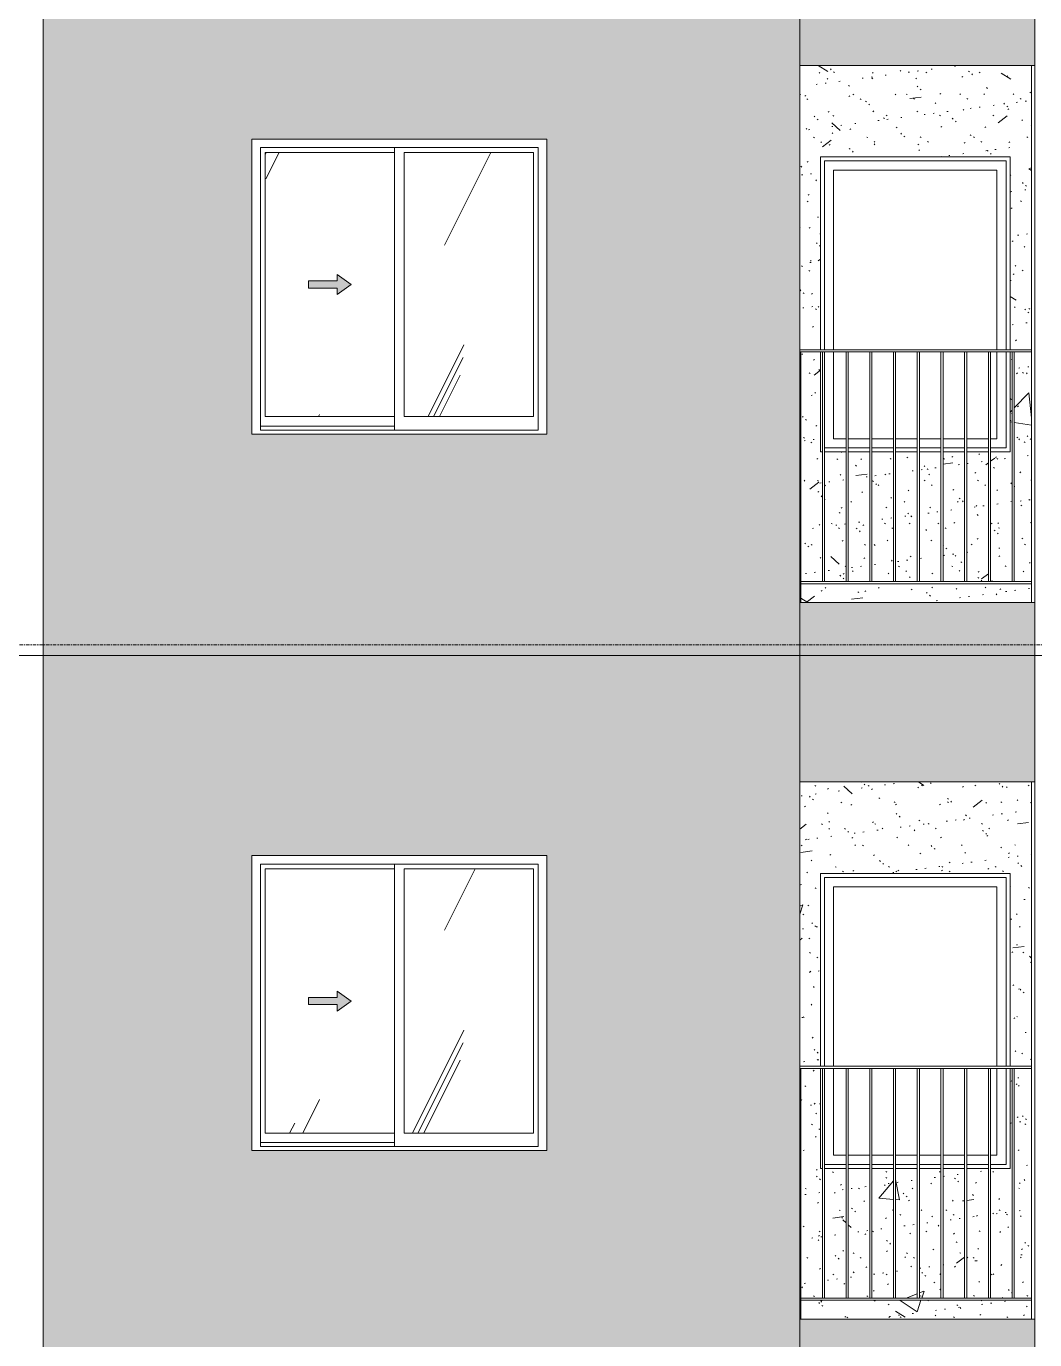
# Model space of a CAD drawing. Header units: millimetres. Extents: x -134153 to 99383, y -5233 to 35400.
# Drawn here: x 56489 to 61274, y 19302 to 25535 of the extents above; entities that cross this region are included whole.
import ezdxf

# ---------------------------------------------------------------- set-up
doc = ezdxf.new("R2010")
doc.units = ezdxf.units.MM
doc.linetypes.add('1 NÉT CALL OUT', pattern=[6, 3, -3])
doc.linetypes.add('Centre', pattern=[31.75, 6.35, -4.7625, 15.875, -4.7625])
for name, color, linetype, lineweight in [('0-2', 250, 'Continuous', 5), ('A-DETL-GENF', 92, 'Continuous', 9), ('A-DETL-GENF-1', 92, '1 NÉT CALL OUT', 9), ('A-FLOR-HRAL-1', 253, 'Continuous', 9), ('A-FLOR-LEVL-2', 51, 'Centre', 9), ('A-GLAZ', 151, 'Continuous', 9), ('A-GLAZ-1', 253, 'Continuous', 9), ('A-GLAZ-2', 7, 'Continuous', 9), ('A-GLAZ-3', 7, '1 NÉT CALL OUT', 9), ('A-WALL', 113, 'Continuous', 9), ('A-WALL-PATT-1', 9, 'Continuous', 9), ('A-WALL-PATT-2', 111, 'Continuous', 5), ('I-WALL', 2, 'Continuous', 9), ('I-WALL-1', 7, 'Continuous', 9), ('S-COLS-1', 7, 'Continuous', 9)]:
    doc.layers.add(name, color=color, linetype=linetype, lineweight=lineweight)
pattern_1 = [(50, (82572.6, 0), (1165.978, -102.01), [121.92, -1341.12]), (355, (82572.6, 0), (-225.554, 1222.763), [97.536, -1072.896]), (100.451, (82669.8, -8.5), (940.433, 1120.746), [103.616, -1139.776]), (46.184, (82572.6, 325.1), (1734.906, -269.074), [182.88, -2011.68]), (96.636, (82717.2, 302.7), (1519.38, 1583.54), [155.42, -1709.665]), (351.184, (82572.6, 325.1), (1519.39, 1583.52), [146.3, -1609.34]), (21, (82735.2, 243.8), (970.332, -654.498), [121.92, -1341.12]), (326, (82735.2, 243.8), (395.533, 1178.804), [97.536, -1072.896]), (71.451, (82816, 189.3), (1365.87, 524.296), [103.616, -1139.776]), (37.5, (82572.62, 0), (19.767, 541.1527), [53.645, -1006.246, 53.645, -1035.507, -1076.96]), (37.5, (82572.62, 0), (19.767, 541.1527), [-2149.043, 53.645, -1023.315]), (7.5, (82572.6, 0), (427.646, 641.156), [53.645, -567.334, 53.645, -981.862, -410.464]), (7.5, (82572.6, 0), (427.646, 641.156), [-1656.486, 53.645, -356.82]), (327.5, (82210.1, 0), (867.782, -36.665), [53.645, -352.755, 53.645, -1214.323, -1682.496]), (327.5, (82210.1, 0), (867.782, -36.665), [-1674.368, 53.645, -1628.85]), (317.5, (82047.56, 0), (948.028, 162.73), [53.645, -474.675, 53.645, -788.416, -1194.816]), (317.5, (82047.56, 0), (948.028, 162.73), [-1370.38, 53.645, -1141.17])]
pattern_2 = [(37.5, (82572.62, 0), (-5.1206, 156.61216), [5.364, -118.181, 5.364, -132.812, -132.08]), (37.5, (82572.62, 0), (-5.1206, 156.61216), [-261.722, 5.364, -126.716]), (7.5, (82572.62, 0), (143.847, 229.3842), [5.364, -61.285, 5.364, -105.989, -42.672]), (7.5, (82572.62, 0), (143.847, 229.3842), [-178.003, 5.364, -37.308]), (327.5, (82472.65, 0), (253.1176, 0.4601), [5.364, -35.276, 5.364, -140.94, -191.008]), (327.5, (82472.65, 0), (253.1176, 0.4601), [-186.944, 5.364, -185.644]), (317.5, (82472.65, 0), (244.3381, 71.3376), [5.364, -14.956, 5.364, -90.546, -109.728]), (317.5, (82472.65, 0), (244.3381, 71.3376), [-116.23, 5.364, -104.364])]
pattern_3 = [(63.435, (84482.24, 111.3), (-0.002, 1625.6), [567.96, -3066.99]), (63.435, (82856.64, 111.3), (-0.002, 1625.6), [567.96, -3066.99]), (63.435, (85260.4, 425.35), (-0.002, 1625.6), [567.96, -3066.99]), (63.435, (83634.8, 425.35), (-0.002, 1625.6), [567.96, -3066.99]), (63.435, (85142.64, 314.5), (-0.002, 1625.6), [567.96, -3066.99]), (63.435, (83517.04, 314.5), (-0.002, 1625.6), [567.96, -3066.99]), (63.435, (85022.6, 949.4), (-0.002, 1625.6), [276.055, -3358.9]), (63.435, (83397, 949.4), (-0.002, 1625.6), [276.055, -3358.9]), (63.435, (84944.06, 851.15), (-0.002, 1625.6), [567.96, -3066.99]), (63.435, (83318.46, 851.15), (-0.002, 1625.6), [567.96, -3066.99]), (63.435, (84957.9, 921.7), (-0.002, 1625.6), [567.96, -3066.99]), (63.435, (83332.3, 921.7), (-0.002, 1625.6), [567.96, -3066.99]), (63.435, (84302.1, 612.2), (-0.002, 1625.6), [567.96, -3066.99]), (63.435, (82676.5, 612.2), (-0.002, 1625.6), [567.96, -3066.99]), (63.435, (84315.9, 695.35), (-0.002, 1625.6), [567.96, -3066.99]), (63.435, (82690.3, 695.35), (-0.002, 1625.6), [567.96, -3066.99]), (63.435, (84319.65, 755.3), (-0.002, 1625.6), [567.96, -3066.99]), (63.435, (82694.05, 755.3), (-0.002, 1625.6), [567.96, -3066.99])]

# ---------------------------------------------------------------- blocks, each defined once
blk = doc.blocks.new('NCV_TKTC_KET CAU_rvt-2-TKCS_MẶT ĐỨNG HƯỚNG NAM')
at = {"layer": 'S-COLS-1'}
for p, q in [((99752.6, 25349.3), (99752.6, 22800)), ((99752.6, 21949.3), (99752.6, 19400))]:
    blk.add_line(p, q, dxfattribs=at)
blk = doc.blocks.new('M_Fixed - 900 x 1400-901191-TKCS_MẶT ĐỨNG HƯỚNG NAM')
at = {"layer": 'A-GLAZ-2'}
for p, q in [((106969.5, 7896), (107831.5, 7896)), ((106969.5, 7000), (106969.5, 7896)), ((107831.5, 7896), (107831.5, 7000)), ((107013.5, 7852), (107787.5, 7852)), ((107013.5, 7000), (107013.5, 7852)), ((107787.5, 7852), (107787.5, 7000)), ((107013.5, 6578), (107013.5, 6990)), ((107787.5, 6990), (107787.5, 6578)), ((107831.5, 6990), (107831.5, 6534)), ((107072.6, 6578), (107013.5, 6578)), ((107185.1, 6578), (107082.6, 6578)), ((107297.6, 6578), (107195.1, 6578)), ((107410.1, 6578), (107307.6, 6578)), ((107522.6, 6578), (107420.1, 6578)), ((107635.1, 6578), (107532.6, 6578)), ((107747.6, 6578), (107645.1, 6578)), ((107787.5, 6578), (107757.6, 6578)), ((107072.6, 6534), (106970.1, 6534)), ((107185.1, 6534), (107082.6, 6534)), ((107297.6, 6534), (107195.1, 6534)), ((107410.1, 6534), (107307.6, 6534)), ((107522.6, 6534), (107420.1, 6534)), ((107635.1, 6534), (107532.6, 6534)), ((107747.6, 6534), (107645.1, 6534)), ((107831.5, 6534), (107757.6, 6534))]:
    blk.add_line(p, q, dxfattribs=at)
blk = doc.blocks.new('Railing - 10mm-901206-TKCS_MẶT ĐỨNG HƯỚNG NAM')
at = {"layer": 'A-FLOR-HRAL-1'}
for p, q in [((106960.064287, 5900), (106960.064287, 6990)), ((106970.064287, 5900), (106970.064287, 6990))]:
    blk.add_line(p, q, dxfattribs=at)
blk = doc.blocks.new('Railing - 50 x 10mm-V265-TKCS_MẶT ĐỨNG HƯỚNG NAM')
at = {"layer": 'A-FLOR-HRAL-1'}
for p in [(98652.564287, 6990), (98657.564287, 5800)]:
    blk.add_line(p, (98657.564287, 6990), dxfattribs=at)
blk = doc.blocks.new('Railing - Railing-V352-TKCS_MẶT ĐỨNG HƯỚNG NAM')
at = {"layer": 'A-FLOR-HRAL-1'}
for p, q in [((98652.564287, 12700), (99752.564287, 12700)), ((99752.564287, 12690), (98652.564287, 12690))]:
    blk.add_line(p, q, dxfattribs=at)
for name, p in [('Railing - 50 x 10mm-V265-TKCS_MẶT ĐỨNG HƯỚNG NAM', (0, 6800)), ('Railing - 10mm-901206-TKCS_MẶT ĐỨNG HƯỚNG NAM', (-8200, 6800)), ('Railing - 10mm-901206-TKCS_MẶT ĐỨNG HƯỚNG NAM', (-8087.5, 6800)), ('Railing - 10mm-901206-TKCS_MẶT ĐỨNG HƯỚNG NAM', (-7975, 6800)), ('Railing - 10mm-901206-TKCS_MẶT ĐỨNG HƯỚNG NAM', (-7862.5, 6800)), ('Railing - 10mm-901206-TKCS_MẶT ĐỨNG HƯỚNG NAM', (-7750, 6800)), ('Railing - 10mm-901206-TKCS_MẶT ĐỨNG HƯỚNG NAM', (-7637.5, 6800)), ('Railing - 10mm-901206-TKCS_MẶT ĐỨNG HƯỚNG NAM', (-7525, 6800)), ('Railing - 10mm-901206-TKCS_MẶT ĐỨNG HƯỚNG NAM', (-7412.5, 6800)), ('Railing - 10mm-901206-TKCS_MẶT ĐỨNG HƯỚNG NAM', (-7300, 6800))]:
    blk.add_blockref(name, p)
blk = doc.blocks.new('Top Rail Type - Top Rail_Internal_-883260-TKCS_MẶT ĐỨNG HƯỚNG NAM')
at = {"layer": 'A-FLOR-HRAL-1'}
for p, q in [((99752.564287, 7000), (98652.564287, 7000)), ((98652.564287, 6990), (99752.564287, 6990))]:
    blk.add_line(p, q, dxfattribs=at)
blk = doc.blocks.new('NCV_TKTC_TANG 6 - 8_rvt-4-TKCS_MẶT ĐỨNG HƯỚNG NAM')
at = {"layer": 'A-WALL-PATT-1'}
h = blk.add_hatch(dxfattribs=at)
h.set_pattern_fill('FP_31', color=256, style=0, pattern_type=2)
h.set_pattern_definition(pattern_1)
h.paths.add_polyline_path([(98657.6, 22800), (99752.6, 22800), (99752.6, 22890), (98657.6, 22890)])
h.paths.add_polyline_path([(98995.1, 22900), (99097.6, 22900), (99097.6, 23515), (98995.1, 23515), (98995.1, 23076.5)])
h.paths.add_polyline_path([(99107.6, 22900), (99210.1, 22900), (99210.1, 23515), (99107.6, 23515), (99107.6, 23076.5)])
h.paths.add_polyline_path([(99220.1, 22900), (99322.6, 22900), (99322.6, 23515), (99220.1, 23515), (99220.1, 23076.5)])
h.paths.add_polyline_path([(98985.1, 22900), (98985.1, 23515), (98882.6, 23515), (98882.6, 22900)])
h.paths.add_polyline_path([(99332.6, 22900), (99435.1, 22900), (99435.1, 23515), (99332.6, 23515), (99332.6, 23054)])
h.paths.add_polyline_path([(99445.1, 22900), (99547.6, 22900), (99547.6, 23515), (99445.1, 23515), (99445.1, 22964.9)])
h.paths.add_polyline_path([(99557.6, 22900), (99660.1, 22900), (99660.1, 23990), (99650.5, 23990), (99650.5, 23515), (99557.6, 23515), (99557.6, 23076.5)])
h.paths.add_polyline_path([(98872.6, 22900), (98872.6, 23515), (98770.1, 23515), (98770.1, 22900)])
h.paths.add_polyline_path([(98760.1, 22900), (98760.1, 23515), (98750.5, 23515), (98750.5, 23990), (98657.6, 23990), (98657.6, 22900)])
h.paths.add_polyline_path([(99752.6, 22900), (99752.6, 23990), (99670.1, 23990), (99670.1, 22900)])
h.paths.add_polyline_path([(99650.5, 24000), (99752.6, 24000), (99752.6, 25349.3), (98652.6, 25349.3), (98652.6, 24000), (98750.5, 24000), (98750.5, 24915), (99650.5, 24915), (99650.5, 24180.7)])
h = blk.add_hatch(dxfattribs=at)
h.set_pattern_fill('FP_32', color=256, style=0, pattern_type=2)
h.set_pattern_definition(pattern_2)
h.paths.add_polyline_path([(98657.6, 22800), (99752.6, 22800), (99752.6, 22890), (98657.6, 22890)])
h.paths.add_polyline_path([(98995.1, 22900), (99097.6, 22900), (99097.6, 23515), (98995.1, 23515), (98995.1, 23076.5)])
h.paths.add_polyline_path([(99107.6, 22900), (99210.1, 22900), (99210.1, 23515), (99107.6, 23515), (99107.6, 23076.5)])
h.paths.add_polyline_path([(99220.1, 22900), (99322.6, 22900), (99322.6, 23515), (99220.1, 23515), (99220.1, 23076.5)])
h.paths.add_polyline_path([(98985.1, 22900), (98985.1, 23515), (98882.6, 23515), (98882.6, 22900)])
h.paths.add_polyline_path([(99332.6, 22900), (99435.1, 22900), (99435.1, 23515), (99332.6, 23515), (99332.6, 23054)])
h.paths.add_polyline_path([(99445.1, 22900), (99547.6, 22900), (99547.6, 23515), (99445.1, 23515), (99445.1, 22964.9)])
h.paths.add_polyline_path([(99557.6, 22900), (99660.1, 22900), (99660.1, 23990), (99650.5, 23990), (99650.5, 23515), (99557.6, 23515), (99557.6, 23076.5)])
h.paths.add_polyline_path([(98872.6, 22900), (98872.6, 23515), (98770.1, 23515), (98770.1, 22900)])
h.paths.add_polyline_path([(98760.1, 22900), (98760.1, 23515), (98750.5, 23515), (98750.5, 23990), (98657.6, 23990), (98657.6, 22900)])
h.paths.add_polyline_path([(99752.6, 22900), (99752.6, 23990), (99670.1, 23990), (99670.1, 22900)])
h.paths.add_polyline_path([(99650.5, 24000), (99752.6, 24000), (99752.6, 25349.3), (98652.6, 25349.3), (98652.6, 24000), (98750.5, 24000), (98750.5, 24915), (99650.5, 24915), (99650.5, 24180.7)])
at = {"layer": 'I-WALL-1'}
for p, q in [((98750.5, 24000), (98750.5, 24915)), ((98750.5, 24915), (99650.5, 24915)), ((99650.5, 24915), (99650.5, 24000)), ((98750.5, 23515), (98750.5, 23990)), ((99650.5, 23990), (99650.5, 23515)), ((98760.1, 23515), (98750.5, 23515)), ((98872.6, 23515), (98770.1, 23515)), ((98985.1, 23515), (98882.6, 23515)), ((99097.6, 23515), (98995.1, 23515)), ((99210.1, 23515), (99107.6, 23515)), ((99322.6, 23515), (99220.1, 23515)), ((99435.1, 23515), (99332.6, 23515)), ((99547.6, 23515), (99445.1, 23515)), ((99650.5, 23515), (99557.6, 23515))]:
    blk.add_line(p, q, dxfattribs=at)
at = {"layer": 'A-FLOR-HRAL-1'}
for name, p in [('Top Rail Type - Top Rail_Internal_-883260-TKCS_MẶT ĐỨNG HƯỚNG NAM', (0, 17000)), ('Railing - Railing-V352-TKCS_MẶT ĐỨNG HƯỚNG NAM', (0, 10200))]:
    blk.add_blockref(name, p, dxfattribs=at)
at = {"layer": 'A-GLAZ-1'}
blk.add_blockref('M_Fixed - 900 x 1400-901191-TKCS_MẶT ĐỨNG HƯỚNG NAM', (-8200, 17000), dxfattribs=at)
blk = doc.blocks.new('NCV_TKTC_TANG 6 - 8_rvt-6-TKCS_MẶT ĐỨNG HƯỚNG NAM')
at = {"layer": 'A-WALL-PATT-1'}
h = blk.add_hatch(dxfattribs=at)
h.set_pattern_fill('FP_31', color=256, style=0, pattern_type=2)
h.set_pattern_definition(pattern_1)
h.paths.add_polyline_path([(98657.6, 19400), (99752.6, 19400), (99752.6, 19490), (98657.6, 19490)])
h.paths.add_polyline_path([(98995.1, 19500), (99097.6, 19500), (99097.6, 20115), (98995.1, 20115), (98995.1, 19921.3)])
h.paths.add_polyline_path([(99107.6, 19500), (99210.1, 19500), (99210.1, 20115), (99107.6, 20115), (99107.6, 19832.2)])
h.paths.add_polyline_path([(99220.1, 19500), (99322.6, 19500), (99322.6, 20115), (99220.1, 20115), (99220.1, 19743.1)])
h.paths.add_polyline_path([(99332.6, 19500), (99435.1, 19500), (99435.1, 20115), (99332.6, 20115), (99332.6, 19654)])
h.paths.add_polyline_path([(98985.1, 19500), (98985.1, 20115), (98882.6, 20115), (98882.6, 19500)])
h.paths.add_polyline_path([(99445.1, 19500), (99547.6, 19500), (99547.6, 20115), (99445.1, 20115), (99445.1, 19564.9)])
h.paths.add_polyline_path([(99557.6, 19500), (99660.1, 19500), (99660.1, 20590), (99650.5, 20590), (99650.5, 20115), (99557.6, 20115)])
h.paths.add_polyline_path([(98872.6, 19500), (98872.6, 20115), (98770.1, 20115), (98770.1, 19500)])
h.paths.add_polyline_path([(98760.1, 19500), (98760.1, 20115), (98750.5, 20115), (98750.5, 20590), (98657.6, 20590), (98657.6, 19500)])
h.paths.add_polyline_path([(99752.6, 19500), (99752.6, 20590), (99670.1, 20590), (99670.1, 19500)])
h.paths.add_polyline_path([(98657.6, 20600), (98750.5, 20600), (98750.5, 21515), (99650.5, 21515), (99650.5, 20600), (99752.6, 20600), (99752.6, 21949.3), (98652.6, 21949.3), (98652.6, 20600)])
h = blk.add_hatch(dxfattribs=at)
h.set_pattern_fill('FP_32', color=256, style=0, pattern_type=2)
h.set_pattern_definition(pattern_2)
h.paths.add_polyline_path([(98657.6, 19400), (99752.6, 19400), (99752.6, 19490), (98657.6, 19490)])
h.paths.add_polyline_path([(98995.1, 19500), (99097.6, 19500), (99097.6, 20115), (98995.1, 20115), (98995.1, 19921.3)])
h.paths.add_polyline_path([(99107.6, 19500), (99210.1, 19500), (99210.1, 20115), (99107.6, 20115), (99107.6, 19832.2)])
h.paths.add_polyline_path([(99220.1, 19500), (99322.6, 19500), (99322.6, 20115), (99220.1, 20115), (99220.1, 19743.1)])
h.paths.add_polyline_path([(99332.6, 19500), (99435.1, 19500), (99435.1, 20115), (99332.6, 20115), (99332.6, 19654)])
h.paths.add_polyline_path([(98985.1, 19500), (98985.1, 20115), (98882.6, 20115), (98882.6, 19500)])
h.paths.add_polyline_path([(99445.1, 19500), (99547.6, 19500), (99547.6, 20115), (99445.1, 20115), (99445.1, 19564.9)])
h.paths.add_polyline_path([(99557.6, 19500), (99660.1, 19500), (99660.1, 20590), (99650.5, 20590), (99650.5, 20115), (99557.6, 20115)])
h.paths.add_polyline_path([(98872.6, 19500), (98872.6, 20115), (98770.1, 20115), (98770.1, 19500)])
h.paths.add_polyline_path([(98760.1, 19500), (98760.1, 20115), (98750.5, 20115), (98750.5, 20590), (98657.6, 20590), (98657.6, 19500)])
h.paths.add_polyline_path([(99752.6, 19500), (99752.6, 20590), (99670.1, 20590), (99670.1, 19500)])
h.paths.add_polyline_path([(98657.6, 20600), (98750.5, 20600), (98750.5, 21515), (99650.5, 21515), (99650.5, 20600), (99752.6, 20600), (99752.6, 21949.3), (98652.6, 21949.3), (98652.6, 20600)])
at = {"layer": 'I-WALL-1'}
for p, q in [((98750.5, 20600), (98750.5, 21515)), ((98750.5, 21515), (99650.5, 21515)), ((99650.5, 21515), (99650.5, 20600)), ((98750.5, 20115), (98750.5, 20590)), ((99650.5, 20590), (99650.5, 20115)), ((98760.1, 20115), (98750.5, 20115)), ((98872.6, 20115), (98770.1, 20115)), ((98985.1, 20115), (98882.6, 20115)), ((99097.6, 20115), (98995.1, 20115)), ((99210.1, 20115), (99107.6, 20115)), ((99322.6, 20115), (99220.1, 20115)), ((99435.1, 20115), (99332.6, 20115)), ((99547.6, 20115), (99445.1, 20115)), ((99650.5, 20115), (99557.6, 20115))]:
    blk.add_line(p, q, dxfattribs=at)
at = {"layer": 'A-FLOR-HRAL-1'}
for name, p in [('Top Rail Type - Top Rail_Internal_-883260-TKCS_MẶT ĐỨNG HƯỚNG NAM', (0, 13600)), ('Railing - Railing-V352-TKCS_MẶT ĐỨNG HƯỚNG NAM', (0, 6800))]:
    blk.add_blockref(name, p, dxfattribs=at)
at = {"layer": 'A-GLAZ-1'}
blk.add_blockref('M_Fixed - 900 x 1400-901191-TKCS_MẶT ĐỨNG HƯỚNG NAM', (-8200, 13600), dxfattribs=at)
blk = doc.blocks.new('1_FAMILY RVT - W01-WxH 1400x1400xmm-V397-TKCS_MẶT ĐỨNG HƯỚNG NAM')
at = {"layer": 'A-DETL-GENF-1'}
blk.add_hatch(color=256, dxfattribs=at).paths.add_polyline_path([(96457.1, 20862.1), (96524.8, 20909.5), (96457.1, 20957), (96455.9, 20926.5), (96321.6, 20926.5), (96321.6, 20892.6), (96457.1, 20892.6), (96457.1, 20868)])
at = {"layer": 'A-GLAZ'}
h = blk.add_hatch(dxfattribs=at)
h.set_pattern_fill('FP_30', color=256, style=0, pattern_type=2)
h.set_pattern_definition(pattern_3)
h.paths.add_polyline_path([(96455.9, 20282.6), (96730.3, 20282.6), (96730.3, 21536.5), (96116.1, 21536.5), (96116.1, 20282.6)])
h.paths.add_polyline_path([(96457.1, 20862.1), (96455.9, 20892.6), (96321.6, 20892.6), (96321.6, 20926.5), (96457.1, 20926.5), (96457.1, 20957), (96524.8, 20909.5), (96465.6, 20868)])
h = blk.add_hatch(dxfattribs=at)
h.set_pattern_fill('FP_30', color=256, style=0, pattern_type=2)
h.set_pattern_definition(pattern_3)
h.paths.add_polyline_path([(97389.1, 20282.6), (97389.1, 21536.5), (96774.8, 21536.5), (96774.8, 20282.6)])
at = {"layer": 'A-DETL-GENF'}
for p, q in [((96457.1, 20957), (96457.1, 20926.5)), ((96524.8, 20909.5), (96457.1, 20957)), ((96524.8, 20909.5), (96457.1, 20957)), ((96457.1, 20957), (96457.1, 20926.5)), ((96321.6, 20926.5), (96321.6, 20892.6)), ((96321.6, 20926.5), (96457.1, 20926.5)), ((96457.1, 20926.5), (96321.6, 20926.5)), ((96321.6, 20926.5), (96321.6, 20892.6)), ((96321.6, 20892.6), (96457.1, 20892.6)), ((96321.6, 20892.6), (96457.1, 20892.6)), ((96524.8, 20909.5), (96457.1, 20862.1)), ((96457.1, 20862.1), (96524.8, 20909.5)), ((96457.1, 20892.6), (96457.1, 20862.1)), ((96457.1, 20892.6), (96457.1, 20862.1))]:
    blk.add_line(p, q, dxfattribs=at)
at = {"layer": 'A-GLAZ'}
for p, q in [((97452.6, 21600), (96052.6, 21600)), ((96052.6, 21600), (96052.6, 20200)), ((97452.6, 21600), (97452.6, 20200)), ((96093.5, 21559.1), (97411.6, 21559.1)), ((96093.5, 20219), (96093.5, 21559.1)), ((96116.1, 21536.5), (96116.1, 20282.6)), ((96730.3, 21536.5), (96116.1, 21536.5)), ((96730.3, 21559.1), (96730.3, 20219)), ((96774.8, 20282.6), (96774.8, 21536.5)), ((96774.8, 21536.5), (97389.1, 21536.5)), ((97389.1, 21536.5), (97389.1, 20282.6)), ((97411.6, 20219), (97411.6, 21559.1)), ((96116.1, 20282.6), (96730.3, 20282.6)), ((97389.1, 20282.6), (96774.8, 20282.6)), ((97452.6, 20200), (96052.6, 20200)), ((96730.3, 20238.1), (96093.5, 20238.1)), ((96730.3, 20238.1), (96093.5, 20238.1)), ((97411.6, 20219), (96093.5, 20219))]:
    blk.add_line(p, q, dxfattribs=at)
blk = doc.blocks.new('1_FAMILY RVT - W01-WxH 1400x1400xmm-V409-TKCS_MẶT ĐỨNG HƯỚNG NAM')
at = {"layer": 'A-DETL-GENF-1'}
blk.add_hatch(color=256, dxfattribs=at).paths.add_polyline_path([(96457.1, 24262.1), (96524.8, 24309.5), (96457.1, 24357), (96455.9, 24326.5), (96321.6, 24326.5), (96321.6, 24292.6), (96457.1, 24292.6)])
at = {"layer": 'A-GLAZ'}
h = blk.add_hatch(dxfattribs=at)
h.set_pattern_fill('FP_30', color=256, style=0, pattern_type=2)
h.set_pattern_definition(pattern_3)
h.paths.add_polyline_path([(96455.9, 23682.6), (96730.3, 23682.6), (96730.3, 24936.5), (96116.1, 24936.5), (96116.1, 23682.6)])
h.paths.add_polyline_path([(96457.1, 24262.1), (96455.9, 24292.6), (96321.6, 24292.6), (96321.6, 24326.5), (96457.1, 24326.5), (96457.1, 24357), (96524.8, 24309.5), (96500.6, 24292.6)])
h = blk.add_hatch(dxfattribs=at)
h.set_pattern_fill('FP_30', color=256, style=0, pattern_type=2)
h.set_pattern_definition(pattern_3)
h.paths.add_polyline_path([(97389.1, 23682.6), (97389.1, 24936.5), (96774.8, 24936.5), (96774.8, 23682.6)])
at = {"layer": 'A-DETL-GENF'}
for p, q in [((96321.6, 24326.5), (96321.6, 24292.6)), ((96321.6, 24326.5), (96457.1, 24326.5)), ((96457.1, 24326.5), (96321.6, 24326.5)), ((96321.6, 24326.5), (96321.6, 24292.6)), ((96457.1, 24357), (96457.1, 24326.5)), ((96524.8, 24309.5), (96457.1, 24357)), ((96524.8, 24309.5), (96457.1, 24357)), ((96457.1, 24357), (96457.1, 24326.5)), ((96524.8, 24309.5), (96457.1, 24262.1)), ((96457.1, 24262.1), (96524.8, 24309.5)), ((96321.6, 24292.6), (96457.1, 24292.6)), ((96321.6, 24292.6), (96457.1, 24292.6)), ((96457.1, 24292.6), (96457.1, 24262.1)), ((96457.1, 24292.6), (96457.1, 24262.1))]:
    blk.add_line(p, q, dxfattribs=at)
at = {"layer": 'A-GLAZ'}
for p, q in [((97452.6, 25000), (96052.6, 25000)), ((96052.6, 25000), (96052.6, 23600)), ((97452.6, 25000), (97452.6, 23600)), ((96093.5, 24959.1), (97411.6, 24959.1)), ((96093.5, 23619), (96093.5, 24959.1)), ((96116.1, 24936.5), (96116.1, 23682.6)), ((96730.3, 24936.5), (96116.1, 24936.5)), ((96730.3, 24959.1), (96730.3, 23619)), ((96774.8, 23682.6), (96774.8, 24936.5)), ((96774.8, 24936.5), (97389.1, 24936.5)), ((97389.1, 24936.5), (97389.1, 23682.6)), ((97411.6, 23619), (97411.6, 24959.1)), ((96730.3, 23638.1), (96093.5, 23638.1)), ((96730.3, 23638.1), (96093.5, 23638.1)), ((96116.1, 23682.6), (96730.3, 23682.6)), ((97389.1, 23682.6), (96774.8, 23682.6)), ((97452.6, 23600), (96052.6, 23600)), ((97411.6, 23619), (96093.5, 23619))]:
    blk.add_line(p, q, dxfattribs=at)

msp = doc.modelspace()

# ---------------------------------------------------------------- hatches: boundary and pattern name
at = {"layer": 'A-WALL-PATT-2'}
h = msp.add_hatch(color=256, dxfattribs=at)
h.paths.add_polyline_path([(59548.7, 22550), (60158.9, 22550), (60158.9, 25950), (56568.9, 25949.2), (56568.9, 22550), (57962.2, 22550)])
h.paths.add_polyline_path([(58958.9, 23600), (57558.9, 23600), (57558.9, 25000), (58958.9, 25000), (58958.9, 23619.1)])
for points in [[(61135.3, 25349.3), (61273.9, 25350), (61273.9, 25950), (60158.9, 25950), (60158.9, 25349.3)], [(60158.9, 22550), (61273.9, 22550), (61273.9, 22800), (60158.9, 22800)], [(60158.9, 21949.3), (61273.9, 21950), (61273.9, 22550), (60158.9, 22550)], [(60158.9, 19150), (61273.9, 19150), (61273.9, 19400), (60158.9, 19400)]]:
    msp.add_hatch(color=256, dxfattribs=at).paths.add_polyline_path(points)
h = msp.add_hatch(color=256, dxfattribs=at)
h.paths.add_polyline_path([(59548.7, 19150), (60158.9, 19150), (60158.9, 22550), (56568.9, 22549.2), (56568.9, 19150), (58958.9, 19150)])
h.paths.add_polyline_path([(57599.8, 20200), (57558.9, 20200), (57558.9, 21600), (58958.9, 21600), (58958.9, 20200), (57962.2, 20200)])

# ---------------------------------------------------------------- linework, layer by layer
at = {"layer": 'A-FLOR-LEVL-2'}
msp.add_line((-12769.4, 22600), (95658.9, 22600), dxfattribs=at)
at = {"layer": 'A-WALL'}
for p, q in [((56568.9, 29350), (56568.9, 15750)), ((61273.9, 22550), (61273.9, 29350)), ((60158.9, 22800), (60158.9, 25349.3)), ((60158.9, 22550), (45243.9, 22550)), ((45243.9, 22550), (60158.9, 22550)), ((61273.9, 5600), (61273.9, 22550)), ((68358.9, 22550), (61273.9, 22550)), ((61273.9, 22550), (68358.9, 22550)), ((60158.9, 19400), (60158.9, 21949.3))]:
    msp.add_line(p, q, dxfattribs=at)
at = {"layer": 'I-WALL'}
for p, q in [((60158.9, 25950), (60158.9, 25349.3)), ((60158.9, 25349.3), (61273.9, 25349.3)), ((61273.9, 22800), (60158.9, 22800)), ((60158.9, 22800), (60158.9, 22550)), ((61273.9, 22550), (60158.9, 22550)), ((60158.9, 22550), (60158.9, 21949.3)), ((60158.9, 22550), (61273.9, 22550)), ((60158.9, 21949.3), (61273.9, 21949.3)), ((61273.9, 19400), (60158.9, 19400)), ((60158.9, 19400), (60158.9, 19150))]:
    msp.add_line(p, q, dxfattribs=at)

# ---------------------------------------------------------------- block references
at = {"layer": '0-2'}
for name in ['NCV_TKTC_KET CAU_rvt-2-TKCS_MẶT ĐỨNG HƯỚNG NAM', 'NCV_TKTC_TANG 6 - 8_rvt-4-TKCS_MẶT ĐỨNG HƯỚNG NAM', 'NCV_TKTC_TANG 6 - 8_rvt-6-TKCS_MẶT ĐỨNG HƯỚNG NAM']:
    msp.add_blockref(name, (-38493.7, 0), dxfattribs=at)
at = {"layer": 'A-GLAZ-3'}
for name in ['1_FAMILY RVT - W01-WxH 1400x1400xmm-V409-TKCS_MẶT ĐỨNG HƯỚNG NAM', '1_FAMILY RVT - W01-WxH 1400x1400xmm-V397-TKCS_MẶT ĐỨNG HƯỚNG NAM']:
    msp.add_blockref(name, (-38493.7, 0), dxfattribs=at)

doc.saveas('drawing.dxf')
